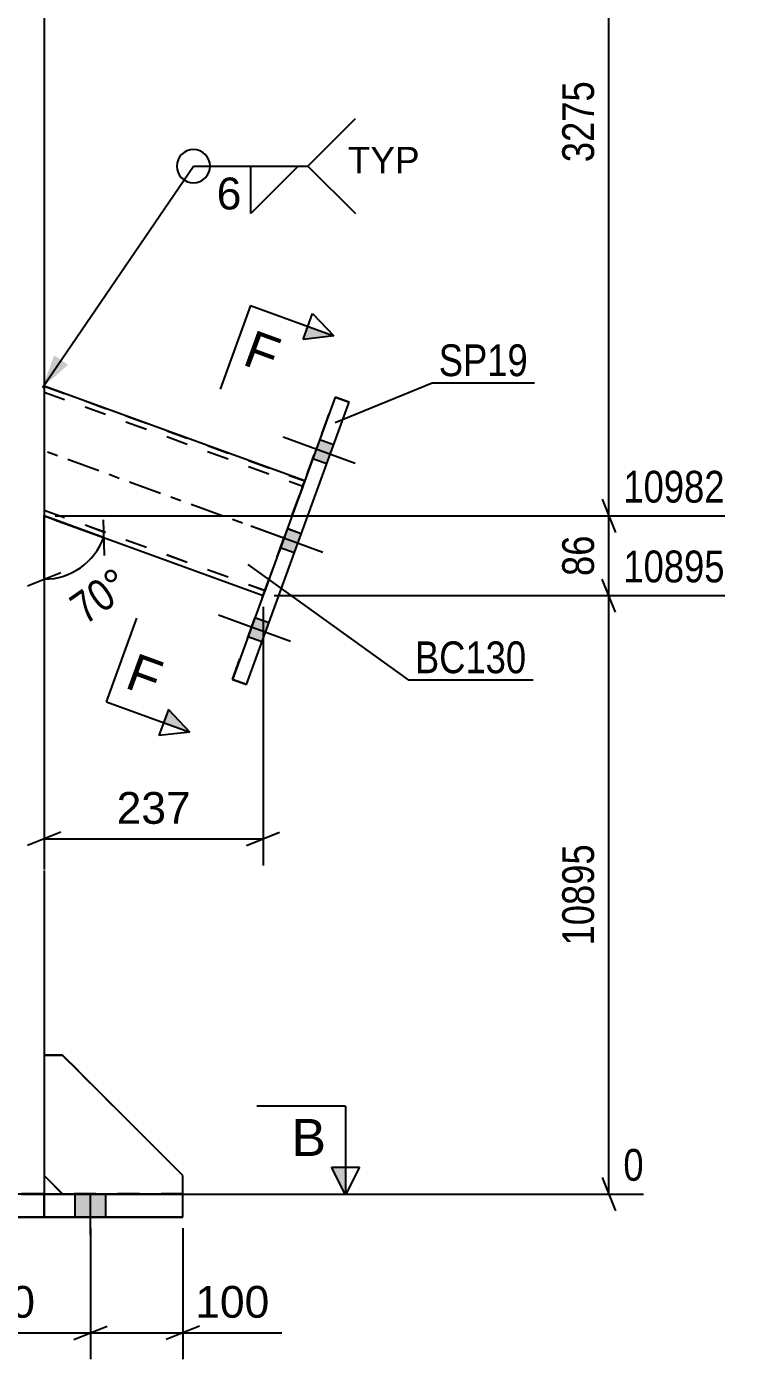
# Model space of a CAD drawing. Header units: millimetres. Extents: x -147 to 447, y -184 to 236.
# Drawn here: x 204.8 to 268.4, y -14.9 to 105.2 of the extents above; entities that cross this region are included whole.
import ezdxf

# ---------------------------------------------------------------- set-up
doc = ezdxf.new("R2010")
doc.units = ezdxf.units.MM
doc.linetypes.add('DXK_LINE_DOT2', pattern=[3.9198, 1.9599, -1.9599])
doc.linetypes.add('DXK_LINE_DOT3', pattern=[5.9187, 2.979, -0.9799, 0.9799, -0.9799])
doc.styles.add('Arial', font='arial.ttf', dxfattribs={"height": 0.2})
doc.styles.add('Arial Narrow', font='ARIALN.TTF', dxfattribs={"height": 0.2})

# ---------------------------------------------------------------- blocks, each defined once
blk = doc.blocks.new('Part-284876408-1973 - 1758')
at = {"color": 2, "linetype": 'Continuous'}
for p, q in [((229.92, 64.27), (206.43, 72.82)), ((206.43, 61.12), (226.16, 53.94)), ((206.43, 61.12), (226.16, 53.94))]:
    blk.add_line(p, q, dxfattribs=at)
at = {"color": 7, "linetype": 'DXK_LINE_DOT2'}
for p, q in [((206.43, 72.82), (206.43, 61.12)), ((206.43, 72.82), (229.92, 64.27)), ((206.43, 72.29), (229.75, 63.8)), ((206.43, 72.29), (229.75, 63.8)), ((229.71, 63.69), (226.34, 54.44)), ((229.71, 63.69), (226.37, 54.52)), ((229.7, 63.67), (229.73, 63.77)), ((229.73, 63.77), (229.7, 63.66)), ((229.82, 64), (229.71, 63.69)), ((229.71, 63.69), (229.82, 64)), ((229.73, 63.77), (229.75, 63.8)), ((229.75, 63.8), (229.73, 63.77)), ((229.75, 63.8), (229.75, 63.8)), ((229.89, 64.2), (229.82, 64)), ((229.82, 64), (229.89, 64.2)), ((229.92, 64.27), (229.89, 64.2)), ((229.89, 64.2), (229.92, 64.27)), ((229.92, 64.27), (229.92, 64.27)), ((229.7, 63.67), (226.38, 54.54)), ((229.64, 63.51), (226.38, 54.54)), ((229.7, 63.66), (229.64, 63.51)), ((206.43, 61.65), (226.33, 54.4)), ((206.43, 61.65), (226.33, 54.41)), ((226.26, 54.21), (226.18, 54.01)), ((226.18, 54.01), (226.26, 54.21)), ((226.37, 54.52), (226.26, 54.21)), ((226.26, 54.21), (226.34, 54.44)), ((226.34, 54.44), (226.33, 54.4)), ((226.33, 54.41), (226.34, 54.44)), ((226.33, 54.4), (226.33, 54.41)), ((226.38, 54.54), (226.34, 54.44)), ((226.34, 54.44), (226.38, 54.54)), ((226.18, 54.01), (226.16, 53.94)), ((226.16, 53.93), (226.18, 54.01)), ((226.16, 53.93), (226.16, 53.94)), ((226.16, 53.94), (226.16, 53.93))]:
    blk.add_line(p, q, dxfattribs=at)
at = {"color": 7, "linetype": 'DXK_LINE_DOT3'}
blk.add_line((228.04, 59.1), (206.43, 66.97), dxfattribs=at)
blk = doc.blocks.new('Part-284876408-1775 - 1758')
at = {"color": 7, "linetype": 'DXK_LINE_DOT2'}
for p, q in [((208.09, 12.48), (206.43, 12.48)), ((206.43, 12.48), (206.43, 1.65)), ((208.09, 12.48), (206.43, 12.48)), ((218.93, 1.65), (208.09, 12.48)), ((208.09, 12.48), (208.09, 12.48)), ((208.09, 12.48), (218.93, 1.65)), ((208.09, -0.02), (206.43, 1.65)), ((218.93, -0.02), (218.93, 1.65)), ((208.09, -0.02), (208.08, -0.01)), ((208.09, -0.02), (218.93, -0.02)), ((208.09, -0.02), (208.09, -0.02)), ((208.09, -0.02), (218.93, -0.02))]:
    blk.add_line(p, q, dxfattribs=at)
at = {"color": 2, "linetype": 'Continuous'}
blk.add_line((208.08, -0.01), (206.43, 1.65), dxfattribs=at)
blk = doc.blocks.new('Part-284876408-1811 - 1758')
at = {"color": 2, "linetype": 'Continuous'}
for p, q in [((152.26, -0.01), (164.76, -0.01)), ((152.26, -2.1), (152.26, -0.01)), ((164.76, -0.01), (164.76, -2.09)), ((164.76, -0.01), (206.43, -0.01)), ((206.43, -2.09), (206.43, -0.01)), ((206.43, -0.01), (218.93, -0.01)), ((218.93, -2.1), (218.93, -0.01)), ((152.26, -2.1), (164.76, -2.09)), ((152.26, -2.1), (164.76, -2.11)), ((152.26, -2.1), (152.26, -2.1)), ((152.26, -2.1), (152.26, -2.1)), ((164.76, -2.09), (206.43, -2.09)), ((206.42, -2.11), (164.76, -2.11)), ((206.42, -2.11), (218.93, -2.1)), ((218.93, -2.1), (206.43, -2.09)), ((218.93, -2.1), (218.93, -2.1)), ((218.93, -2.1), (218.93, -2.1))]:
    blk.add_line(p, q, dxfattribs=at)
at = {"color": 7, "linetype": 'DXK_LINE_DOT2'}
for p, q in [((152.26, -0.02), (152.26, -0.01)), ((164.76, -0.02), (152.26, -0.02)), ((206.42, -0.02), (164.76, -0.02)), ((164.76, -2.11), (164.76, -0.02)), ((206.42, -0.02), (206.43, -0.02)), ((206.42, -0.02), (206.42, -2.11)), ((206.43, -0.02), (218.93, -0.02))]:
    blk.add_line(p, q, dxfattribs=at)
blk = doc.blocks.new('Part-284876408-1859 - 1758')
at = {"color": 2, "linetype": 'Continuous'}
for p, q in [((208.09, 12.49), (206.43, 12.49)), ((206.43, 12.49), (206.43, 1.65)), ((218.93, 1.65), (208.09, 12.49)), ((208.09, 12.49), (208.09, 12.49)), ((208.09, -0.01), (206.43, 1.65)), ((218.93, -0.01), (218.93, 1.65))]:
    blk.add_line(p, q, dxfattribs=at)
at = {"color": 7, "linetype": 'DXK_LINE_DOT2'}
for p, q in [((208.09, 12.49), (206.43, 12.49)), ((208.09, 12.49), (218.93, 1.65)), ((208.09, -0.01), (206.43, 1.65)), ((208.09, -0.01), (208.09, -0.01)), ((208.09, -0.01), (218.93, -0.01)), ((208.09, -0.01), (208.09, -0.01)), ((218.93, -0.01), (208.09, -0.01)), ((218.93, -0.01), (218.93, -0.01)), ((218.93, -0.01), (218.93, -0.01))]:
    blk.add_line(p, q, dxfattribs=at)
blk = doc.blocks.new('Part-284876408-1941 - 1758')
at = {"color": 2, "linetype": 'Continuous'}
for p, q in [((206.43, 106.19), (206.43, 29.25)), ((206.43, 29.15), (206.43, 12.49)), ((206.43, 1.65), (206.43, -0.01))]:
    blk.add_line(p, q, dxfattribs=at)
at = {"color": 7, "linetype": 'DXK_LINE_DOT2'}
for p, q in [((206.43, 12.49), (206.43, 1.65)), ((205.45, -0.01), (204.37, -0.01)), ((204.37, -0.02), (205.45, -0.02)), ((206.17, -0.01), (205.45, -0.01)), ((205.45, -0.02), (206.17, -0.02)), ((206.43, -0.01), (206.17, -0.01)), ((206.17, -0.02), (206.43, -0.02)), ((206.43, -0.02), (206.43, -0.01)), ((206.43, -0.02), (206.43, -0.01)), ((206.43, -0.01), (206.43, -0.01))]:
    blk.add_line(p, q, dxfattribs=at)
blk = doc.blocks.new('Part-284876408-1953 - 1758')
at = {"color": 2, "linetype": 'Continuous'}
for p, q in [((232.67, 71.83), (223.41, 46.38)), ((224.66, 45.93), (233.92, 71.38)), ((224.66, 45.92), (233.92, 71.37)), ((233.92, 71.38), (232.67, 71.83)), ((233.92, 71.38), (233.92, 71.37)), ((233.92, 71.37), (233.92, 71.37)), ((223.41, 46.38), (224.66, 45.93)), ((223.41, 46.38), (223.41, 46.38)), ((223.41, 46.38), (223.41, 46.38)), ((224.66, 45.92), (223.41, 46.38)), ((224.66, 45.93), (224.66, 45.92))]:
    blk.add_line(p, q, dxfattribs=at)
at = {"color": 7, "linetype": 'DXK_LINE_DOT2'}
for p, q in [((223.41, 46.38), (232.67, 71.83)), ((232.67, 71.83), (232.67, 71.83)), ((232.67, 71.83), (233.92, 71.37))]:
    blk.add_line(p, q, dxfattribs=at)
blk = doc.blocks.new('Bolt-284876408-1881 - 1758')
at = {"linetype": 'Continuous'}
for points in [[(231.9, 65.81), (232.53, 67.53), (231.27, 67.99), (230.65, 66.27)], [(231.9, 65.81), (232.53, 67.54), (231.27, 67.99), (230.65, 66.27)], [(231.9, 65.81), (232.53, 67.54), (231.27, 67.99), (230.65, 66.27)], [(228.98, 57.79), (229.6, 59.51), (228.35, 59.97), (227.72, 58.24)], [(228.98, 57.79), (229.6, 59.51), (228.35, 59.96), (227.72, 58.24)], [(226.06, 49.76), (226.68, 51.48), (225.43, 51.94), (224.8, 50.21)], [(226.06, 49.76), (226.68, 51.48), (225.43, 51.94), (224.8, 50.22)], [(226.06, 49.76), (226.68, 51.48), (225.43, 51.94), (224.8, 50.22)]]:
    blk.add_hatch(color=1, dxfattribs=at).paths.add_polyline_path(points)
at = {"color": 1, "linetype": 'Continuous'}
for p, q in [((234.48, 65.85), (227.98, 68.22)), ((234.48, 65.85), (227.98, 68.21)), ((234.48, 65.85), (227.98, 68.21)), ((232.53, 67.53), (231.27, 67.99)), ((232.53, 67.54), (231.27, 67.99)), ((232.53, 67.54), (231.27, 67.99)), ((231.9, 65.81), (230.65, 66.27)), ((231.9, 65.81), (230.65, 66.27)), ((231.9, 65.81), (230.65, 66.27)), ((231.56, 57.82), (225.06, 60.19)), ((231.56, 57.82), (225.06, 60.19)), ((229.6, 59.51), (228.35, 59.97)), ((229.6, 59.51), (228.35, 59.96)), ((228.98, 57.79), (227.72, 58.24)), ((228.98, 57.79), (227.72, 58.24)), ((228.64, 49.79), (222.14, 52.16)), ((228.64, 49.79), (222.14, 52.16)), ((228.64, 49.8), (222.14, 52.16)), ((226.68, 51.48), (225.43, 51.94)), ((226.68, 51.48), (225.43, 51.94)), ((226.68, 51.48), (225.43, 51.94)), ((226.06, 49.76), (224.8, 50.22)), ((226.06, 49.76), (224.8, 50.22)), ((226.06, 49.76), (224.8, 50.21))]:
    blk.add_line(p, q, dxfattribs=at)
blk = doc.blocks.new('Bolt-284876408-1882 - 1758')
at = {"linetype": 'Continuous'}
for points in [[(159.22, -2.1), (161.97, -2.1), (161.97, -0.01), (159.22, -0.01)], [(159.22, -2.1), (161.97, -2.1), (161.97, -0.02), (159.22, -0.02)], [(175.88, -2.09), (178.63, -2.09), (178.63, -0.01), (175.88, -0.01)], [(175.88, -2.1), (178.63, -2.1), (178.63, -0.02), (175.88, -0.02)], [(192.55, -2.09), (195.3, -2.09), (195.3, -0.01), (192.55, -0.01)], [(192.55, -2.1), (195.3, -2.1), (195.3, -0.02), (192.55, -0.02)], [(209.22, -2.1), (211.97, -2.1), (211.97, -0.01), (209.22, -0.01)], [(209.22, -2.1), (211.97, -2.1), (211.97, -0.02), (209.22, -0.02)]]:
    blk.add_hatch(color=1, dxfattribs=at).paths.add_polyline_path(points)
at = {"color": 1, "linetype": 'Continuous'}
for p, q in [((159.22, -2.1), (159.22, -0.01)), ((159.22, -2.1), (159.22, -0.02)), ((160.59, -3.68), (160.59, -0.01)), ((160.59, -3.68), (160.59, -0.02)), ((161.97, -2.1), (161.97, -0.01)), ((161.97, -2.1), (161.97, -0.02)), ((175.88, -2.09), (175.88, -0.01)), ((175.88, -2.1), (175.88, -0.02)), ((177.26, -3.68), (177.26, -0.01)), ((177.26, -3.69), (177.26, -0.02)), ((178.63, -2.09), (178.63, -0.01)), ((178.63, -2.1), (178.63, -0.02)), ((192.55, -2.09), (192.55, -0.01)), ((192.55, -2.1), (192.55, -0.02)), ((193.93, -3.68), (193.93, -0.01)), ((193.93, -3.69), (193.93, -0.02)), ((195.3, -2.09), (195.3, -0.01)), ((195.3, -2.1), (195.3, -0.02)), ((209.22, -2.1), (209.22, -0.01)), ((209.22, -2.1), (209.22, -0.02)), ((210.59, -3.68), (210.59, -0.01)), ((210.59, -3.68), (210.59, -0.02)), ((211.97, -2.1), (211.97, -0.01)), ((211.97, -2.1), (211.97, -0.02))]:
    blk.add_line(p, q, dxfattribs=at)
blk = doc.blocks.new('StraightDimension-284876408-11438 - 1758')
at = {"color": 7, "linetype": 'Continuous'}
for p, q in [((193.93, -3.11), (193.93, -14.92)), ((210.59, -3.1), (210.59, -14.92)), ((195.43, -11.92), (192.43, -13.12)), ((209.09, -13.12), (212.09, -11.92)), ((193.93, -12.52), (210.59, -12.52))]:
    blk.add_line(p, q, dxfattribs=at)
at = {"color": 0}
blk.add_wipeout([(206.2, -11.77), (206.2, -7.57), (198.32, -7.57), (198.32, -11.77)], dxfattribs=at)
at = {"color": 3, "style": 'Arial'}
blk.add_text('200', height=2.865, dxfattribs=at).set_placement((198.92, -11.17))
blk = doc.blocks.new('StraightDimension-284876408-7765 - 1758')
at = {"color": 7, "linetype": 'Continuous'}
for p, q in [((257.96, 130.72), (256.76, 133.72)), ((228.07, 132.22), (267.8, 132.22)), ((257.36, 61.12), (257.36, 132.22)), ((256.76, 62.62), (257.96, 59.62)), ((207.43, 61.12), (267.8, 61.12))]:
    blk.add_line(p, q, dxfattribs=at)
at = {"color": 0}
blk.add_wipeout([(256.61, 100.93), (252.41, 100.93), (252.41, 92.41), (256.61, 92.41)], dxfattribs=at)
at = {"color": 3, "style": 'Arial Narrow'}
blk.add_text('3275', height=2.863, rotation=90.0002, dxfattribs=at).set_placement((256.01, 93.01))
at = {"color": 0, "linetype": 'Continuous'}
blk.add_wipeout([(268.4, 132.82), (268.4, 137.02), (258.06, 137.02), (258.06, 132.82)], dxfattribs=at)
at = {"color": 3, "linetype": 'Continuous', "style": 'Arial Narrow'}
blk.add_text('14257', height=2.863, dxfattribs=at).set_placement((258.66, 133.42))
blk = doc.blocks.new('StraightDimension-284876408-7766 - 1758')
at = {"color": 7, "linetype": 'Continuous'}
for p, q in [((256.76, 62.62), (257.96, 59.62)), ((207.43, 61.12), (267.8, 61.12)), ((257.36, 53.93), (257.36, 61.12)), ((257.96, 52.43), (256.76, 55.43)), ((227.16, 53.93), (267.8, 53.93))]:
    blk.add_line(p, q, dxfattribs=at)
at = {"color": 0, "linetype": 'Continuous'}
blk.add_wipeout([(268.4, 61.72), (268.4, 65.92), (258.06, 65.92), (258.06, 61.72)], dxfattribs=at)
at = {"color": 0}
blk.add_wipeout([(256.61, 59.95), (252.41, 59.95), (252.41, 55.1), (256.61, 55.1)], dxfattribs=at)
at = {"color": 3, "linetype": 'Continuous', "style": 'Arial Narrow'}
blk.add_text('10982', height=2.863, dxfattribs=at).set_placement((258.66, 62.32))
at = {"color": 3, "style": 'Arial Narrow'}
blk.add_text('86', height=2.863, rotation=90.0002, dxfattribs=at).set_placement((256.01, 55.7))
blk = doc.blocks.new('StraightDimension-284876408-7767 - 1758')
at = {"color": 7, "linetype": 'Continuous'}
for p, q in [((257.96, 52.43), (256.76, 55.43)), ((227.16, 53.93), (267.8, 53.93)), ((257.36, -0.02), (257.36, 53.93)), ((256.76, 1.48), (257.96, -1.52)), ((207.43, -0.02), (260.48, -0.02))]:
    blk.add_line(p, q, dxfattribs=at)
at = {"color": 0}
blk.add_wipeout([(256.61, 32.13), (252.41, 32.13), (252.41, 21.79), (256.61, 21.79)], dxfattribs=at)
at = {"color": 3, "style": 'Arial Narrow'}
blk.add_text('10895', height=2.863, rotation=90.0002, dxfattribs=at).set_placement((256.01, 22.39))
at = {"color": 0, "linetype": 'Continuous'}
for points in [[(268.4, 54.53), (268.4, 58.73), (258.06, 58.73), (258.06, 54.53)], [(261.08, 0.58), (261.08, 4.78), (258.06, 4.78), (258.06, 0.58)]]:
    blk.add_wipeout(points, dxfattribs=at)
at = {"color": 3, "linetype": 'Continuous', "style": 'Arial Narrow'}
for s, height, p in [('10895', 2.863, (258.66, 55.13)), ('0', 2.86, (258.66, 1.18))]:
    blk.add_text(s, height=height, dxfattribs=at).set_placement(p)
blk = doc.blocks.new('AngleDimension-284876408-8135 - 1758')
at = {"color": 7, "linetype": 'Continuous'}
for p, q in [((211.78, 59.17), (206.43, 61.12)), ((206.43, 55.42), (206.43, 61.12)), ((207.37, 60.78), (211.78, 59.17)), ((211.73, 60.78), (211.84, 57.55)), ((204.93, 54.82), (207.93, 56.02))]:
    blk.add_line(p, q, dxfattribs=at)
blk.add_arc((206.43, 61.12), 5.7, 270, 340, dxfattribs=at)
at = {"color": 0}
blk.add_wipeout([(215.27, 54.12), (212.86, 57.56), (207.57, 53.86), (209.98, 50.42)], dxfattribs=at)
at = {"color": 3, "style": 'Arial Narrow'}
blk.add_text('70°', height=2.863, rotation=35.002, dxfattribs=at).set_placement((210.12, 51.25))
blk = doc.blocks.new('StraightDimension-284876408-9580 - 1758')
at = {"color": 7, "linetype": 'Continuous'}
for p, q in [((206.43, 60.12), (206.43, 29.61)), ((226.16, 52.93), (226.16, 29.61)), ((207.93, 32.61), (204.93, 31.41)), ((224.66, 31.41), (227.66, 32.61)), ((206.43, 32.01), (226.16, 32.01))]:
    blk.add_line(p, q, dxfattribs=at)
at = {"color": 0}
blk.add_wipeout([(220.23, 32.76), (220.23, 36.96), (212.36, 36.96), (212.36, 32.76)], dxfattribs=at)
at = {"color": 3, "style": 'Arial'}
blk.add_text('237', height=2.865, dxfattribs=at).set_placement((212.96, 33.36))
blk = doc.blocks.new('StraightDimension-284876408-11437 - 1758')
at = {"color": 7, "linetype": 'Continuous'}
for p, q in [((210.59, -3.1), (210.59, -14.92)), ((218.93, -3.11), (218.93, -14.92)), ((209.09, -13.12), (212.09, -11.92)), ((220.43, -11.92), (217.43, -13.12)), ((210.59, -12.52), (218.93, -12.52)), ((218.93, -12.52), (227.85, -12.52)), ((218.93, -12.52), (227.85, -12.52))]:
    blk.add_line(p, q, dxfattribs=at)
at = {"color": 0}
blk.add_wipeout([(227.32, -11.77), (227.32, -7.57), (219.45, -7.57), (219.45, -11.77)], dxfattribs=at)
at = {"color": 3, "style": 'Arial'}
blk.add_text('100', height=2.865, dxfattribs=at).set_placement((220.05, -11.17))
blk = doc.blocks.new('SectionMark-284876408-2463 - 1758')
at = {"linetype": 'Continuous'}
for points in [[(135.93, 2.41), (137.18, 2.41), (135.93, -0.09)], [(232.35, 2.41), (233.6, 2.41), (233.6, -0.09)]]:
    blk.add_hatch(color=6, dxfattribs=at).paths.add_polyline_path(points)
at = {"color": 6, "linetype": 'Continuous'}
for p, q in [((135.93, 7.91), (143.93, 7.91)), ((135.93, 7.91), (135.93, -0.09)), ((233.6, 7.91), (225.6, 7.91)), ((233.6, 7.91), (233.6, -0.09)), ((135.93, -0.09), (134.68, 2.41)), ((137.18, 2.41), (134.68, 2.41)), ((135.93, -0.09), (137.18, 2.41)), ((232.35, 2.41), (234.85, 2.41)), ((233.6, -0.09), (232.35, 2.41)), ((234.85, 2.41), (233.6, -0.09))]:
    blk.add_line(p, q, dxfattribs=at)
at = {"color": 0, "linetype": 'Continuous'}
for points in [[(140.79, 3.41), (140.79, 6.91), (137.68, 6.91), (137.68, 3.41)], [(231.85, 3.41), (231.85, 6.91), (228.73, 6.91), (228.73, 3.41)]]:
    blk.add_wipeout(points, dxfattribs=at)
at = {"color": 3, "linetype": 'Continuous', "style": 'Arial'}
for p in [(137.68, 3.41), (228.73, 3.41)]:
    blk.add_text('B', height=3.34, dxfattribs=at).set_placement(p)
blk = doc.blocks.new('SectionMark-284876408-8300 - 1758')
at = {"linetype": 'Continuous'}
for points in [[(229.77, 77.02), (230.2, 78.2), (232.55, 77.34)], [(217.2, 42.49), (217.63, 43.66), (219.55, 41.63)]]:
    blk.add_hatch(color=6, dxfattribs=at).paths.add_polyline_path(points)
at = {"color": 6, "linetype": 'Continuous'}
for p, q in [((229.77, 77.02), (230.63, 79.37)), ((230.63, 79.37), (232.55, 77.34)), ((232.55, 77.34), (229.77, 77.02)), ((217.63, 43.66), (216.77, 41.31)), ((219.55, 41.63), (217.63, 43.66)), ((219.55, 41.63), (216.77, 41.31))]:
    blk.add_line(p, q, dxfattribs=at)
at = {"color": 0, "linetype": 'Continuous'}
for points in [[(226.85, 73.83), (228.05, 77.12), (225.37, 78.09), (224.18, 74.8)], [(216.25, 44.7), (217.45, 47.98), (214.77, 48.96), (213.57, 45.67)]]:
    blk.add_wipeout(points, dxfattribs=at)
at = {"color": 6, "linetype": 'Continuous'}
for p, q in [((225.03, 80.08), (222.29, 72.56)), ((225.03, 80.08), (232.55, 77.34)), ((212.03, 44.37), (214.77, 51.89)), ((212.03, 44.37), (219.55, 41.63))]:
    blk.add_line(p, q, dxfattribs=at)
at = {"color": 3, "linetype": 'Continuous', "style": 'Arial'}
for p in [(224.18, 74.8), (213.57, 45.67)]:
    blk.add_text('F', height=3.34, rotation=-20.002, dxfattribs=at).set_placement(p)
blk = doc.blocks.new('Mark-284876408-1949 - 1758')
at = {"color": 0}
blk.add_wipeout([(250.05, 73.72), (250.05, 76.72), (242.01, 76.72), (242.01, 73.72)], dxfattribs=at)
blk.add_wipeout([(250.05, 73.72), (250.05, 76.72), (242.01, 76.72), (242.01, 73.72)], dxfattribs=at)
at = {"color": 30, "linetype": 'Continuous'}
for p, q in [((232.66, 69.54), (241.41, 73.12)), ((241.41, 73.12), (250.65, 73.12))]:
    blk.add_line(p, q, dxfattribs=at)
at = {"color": 3, "style": 'Arial Narrow'}
blk.add_text('SP19', height=2.863, dxfattribs=at).set_placement((242.01, 73.72))
blk = doc.blocks.new('Mark-284876408-1969 - 1758')
at = {"color": 0}
blk.add_wipeout([(249.91, 46.94), (249.91, 49.94), (239.86, 49.94), (239.86, 46.94)], dxfattribs=at)
blk.add_wipeout([(249.91, 46.94), (249.91, 49.94), (239.86, 49.94), (239.86, 46.94)], dxfattribs=at)
at = {"color": 30, "linetype": 'Continuous'}
for p, q in [((224.8, 56.74), (239.26, 46.34)), ((239.26, 46.34), (250.51, 46.34))]:
    blk.add_line(p, q, dxfattribs=at)
at = {"color": 3, "style": 'Arial Narrow'}
blk.add_text('BC130', height=2.863, dxfattribs=at).set_placement((239.86, 46.94))
blk = doc.blocks.new('WeldMark-284876408-2469 - 1758')
at = {"linetype": 'Continuous'}
blk.add_hatch(color=30, dxfattribs=at).paths.add_polyline_path([(208.57, 74.74), (206.26, 72.69), (207.33, 75.59)])
at = {"color": 3, "linetype": 'Continuous'}
for p, q in [((230.2, 92.65), (234.49, 96.94)), ((225.06, 92.65), (229.34, 92.65)), ((229.34, 92.65), (225.06, 88.37)), ((225.06, 88.37), (225.06, 92.65)), ((230.2, 92.65), (234.49, 88.37))]:
    blk.add_line(p, q, dxfattribs=at)
at = {"color": 30, "linetype": 'Continuous'}
for p, q in [((206.26, 72.69), (219.88, 92.65)), ((219.88, 92.65), (230.2, 92.65))]:
    blk.add_line(p, q, dxfattribs=at)
at = {"color": 3, "linetype": 'Continuous'}
blk.add_arc((219.88, 92.65), 1.5, 90, 270, dxfattribs=at)
at = {"color": 0}
blk.add_wipeout([(224.4, 88.55), (224.4, 91.95), (221.78, 91.95), (221.78, 88.55)], dxfattribs=at)
at = {"color": 3, "linetype": 'Continuous'}
blk.add_arc((219.88, 92.65), 1.5, 270, 90, dxfattribs=at)
at = {"color": 3, "style": 'Arial'}
blk.add_text('6', height=2.87, dxfattribs=at).set_placement((221.98, 88.75))
at = {"color": 0, "linetype": 'Continuous'}
blk.add_wipeout([(240.28, 92), (240.28, 94.5), (233.8, 94.5), (233.8, 92)], dxfattribs=at)
blk.add_wipeout([(240.28, 92), (240.28, 94.5), (233.8, 94.5), (233.8, 92)], dxfattribs=at)
at = {"color": 3, "linetype": 'Continuous', "style": 'Arial'}
blk.add_text('TYP', height=2.388, dxfattribs=at).set_placement((233.8, 92))

msp = doc.modelspace()

# ---------------------------------------------------------------- block references
for name in ['Part-284876408-1941 - 1758', 'Part-284876408-1973 - 1758', 'Part-284876408-1953 - 1758', 'Bolt-284876408-1881 - 1758', 'Part-284876408-1859 - 1758', 'Part-284876408-1775 - 1758', 'Part-284876408-1811 - 1758', 'Bolt-284876408-1882 - 1758']:
    msp.add_blockref(name, (0, 0))

# ---------------------------------------------------------------- next in the draw order: block references
for name in ['StraightDimension-284876408-7765 - 1758', 'StraightDimension-284876408-11438 - 1758']:
    msp.add_blockref(name, (0, 0))

# ---------------------------------------------------------------- next in the draw order: block references
for name in ['StraightDimension-284876408-7766 - 1758', 'StraightDimension-284876408-11437 - 1758']:
    msp.add_blockref(name, (0, 0))

# ---------------------------------------------------------------- next in the draw order: block references
msp.add_blockref('StraightDimension-284876408-7767 - 1758', (0, 0))

# ---------------------------------------------------------------- next in the draw order: block references
for name in ['AngleDimension-284876408-8135 - 1758', 'SectionMark-284876408-2463 - 1758']:
    msp.add_blockref(name, (0, 0))

# ---------------------------------------------------------------- next in the draw order: block references
msp.add_blockref('StraightDimension-284876408-9580 - 1758', (0, 0))

# ---------------------------------------------------------------- next in the draw order: block references
msp.add_blockref('SectionMark-284876408-8300 - 1758', (0, 0))

# ---------------------------------------------------------------- next in the draw order: block references
for name in ['Mark-284876408-1949 - 1758', 'Mark-284876408-1969 - 1758']:
    msp.add_blockref(name, (0, 0))

# ---------------------------------------------------------------- next in the draw order: block references
msp.add_blockref('WeldMark-284876408-2469 - 1758', (0, 0))

doc.saveas('drawing.dxf')
